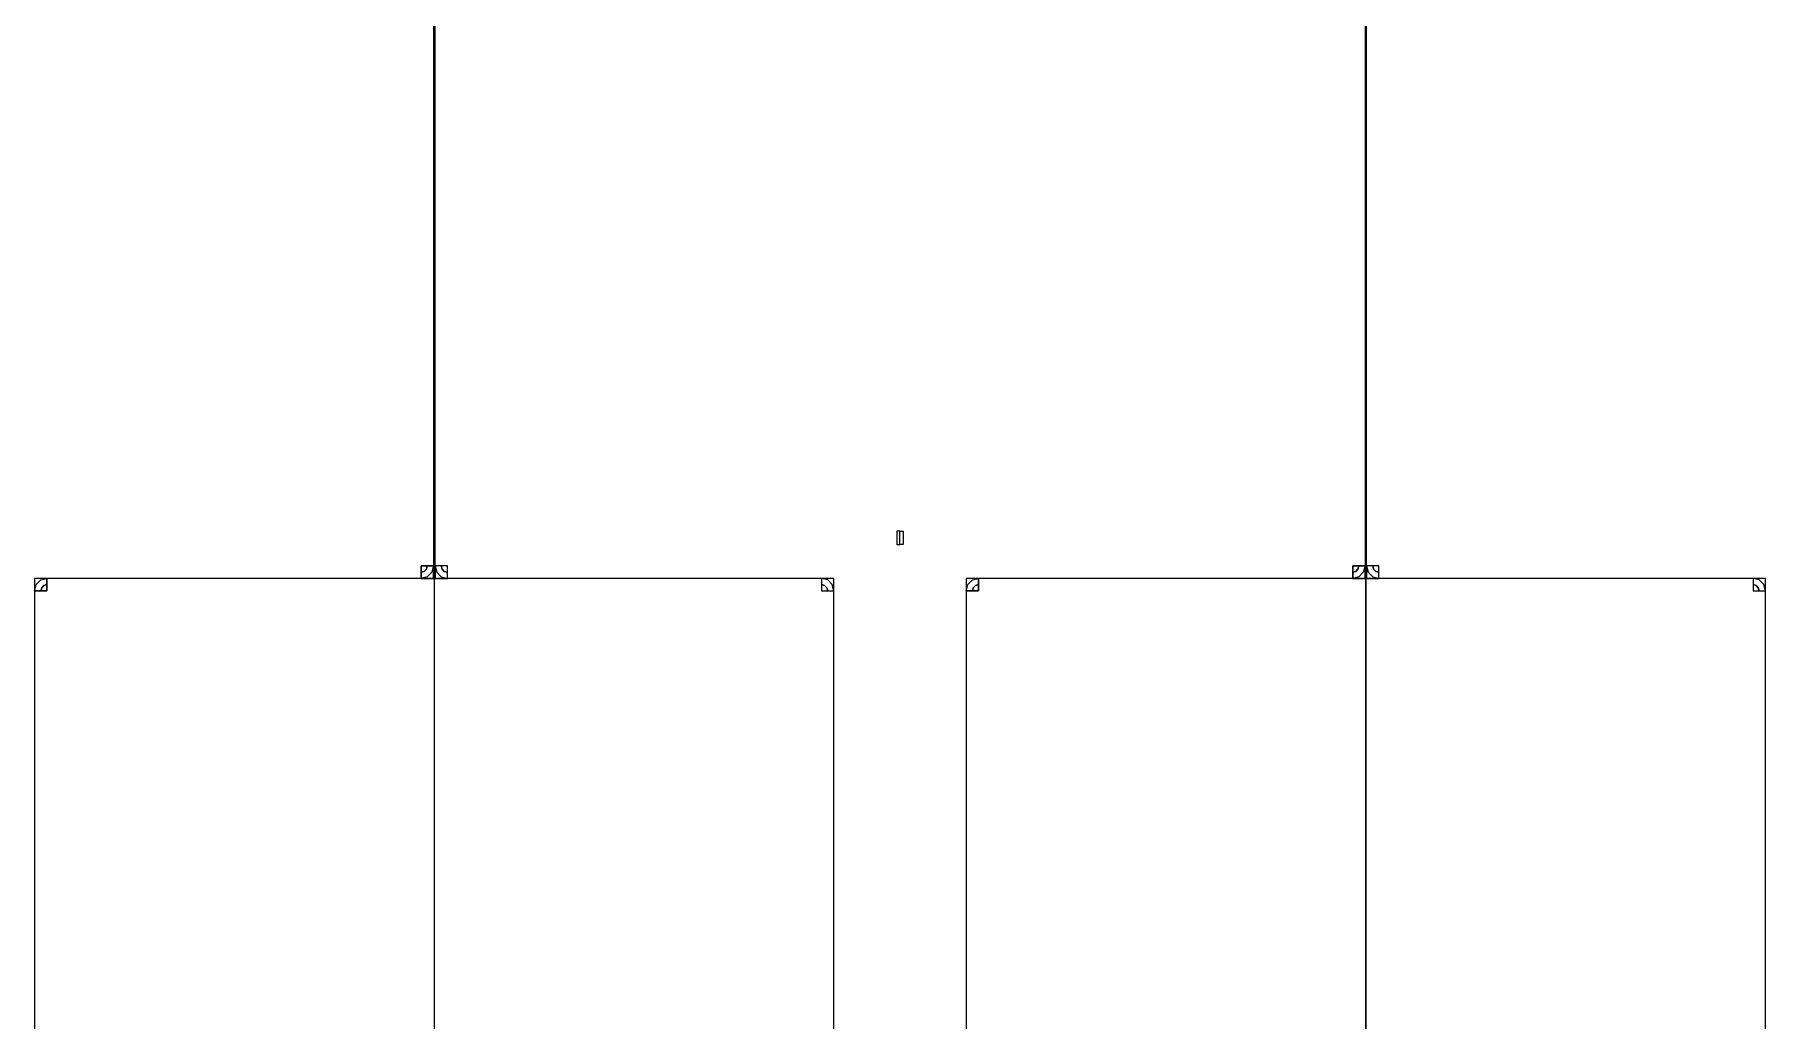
# Model space of a CAD drawing. Extents: x -50899 to 50899, y -48295 to 50898.
# Drawn here: x -19374 to -8876, y 14394 to 20372 of the extents above; entities that cross this region are included whole.
import ezdxf

# ---------------------------------------------------------------- set-up
doc = ezdxf.new("R2010")
doc.units = 0
doc.layers.add('GAP', color=1, linetype='continuous')
doc.layers.add('PIN', color=3, linetype='continuous')

# ---------------------------------------------------------------- blocks, each defined once
blk = doc.blocks.new('C1D')
at = {"layer": 'GAP'}
blk.add_lwpolyline([(5550, 41431), (5550, 41511), (5530, 41511), (5530, 41431), (5550, 41431)], dxfattribs=at)
blk = doc.blocks.new('C1DGAP')
for points in [[(2730, 41225), (2730, 45960), (2721, 45960), (2721, 41225), (2730, 41225)], [(2721, 41225), (2721, 41300), (2646, 41300), (2646, 41225), (2721, 41225)], [(2721, 41300), (2710, 41262), (2683, 41235), (2646, 41225), (2646, 41262), (2664, 41267), (2678, 41281), (2683, 41300), (2721, 41300)], [(2683, 41300), (2678, 41281), (2664, 41267), (2646, 41262), (2646, 41300), (2646, 41300), (2646, 41300), (2646, 41300), (2683, 41300)], [(2805, 41225), (2805, 41300), (2730, 41300), (2730, 41225), (2805, 41225)], [(2730, 41300), (2740, 41262), (2767, 41235), (2805, 41225), (2805, 41262), (2786, 41267), (2772, 41281), (2767, 41300), (2730, 41300)], [(2767, 41300), (2772, 41281), (2786, 41267), (2805, 41262), (2805, 41300), (2805, 41300), (2805, 41300), (2805, 41300), (2767, 41300)], [(5149, 35125), (5149, 41225), (301, 41225), (301, 35125), (5149, 35125)], [(301, 41225), (301, 41150), (376, 41150), (376, 41225), (301, 41225)], [(301, 41150), (311, 41187), (339, 41215), (376, 41225), (376, 41187), (357, 41182), (344, 41168), (339, 41150), (301, 41150)], [(339, 41150), (344, 41168), (357, 41182), (376, 41187), (376, 41150), (376, 41150), (376, 41150), (376, 41150), (339, 41150)], [(5074, 41225), (5074, 41150), (5149, 41150), (5149, 41225), (5074, 41225)], [(5149, 41150), (5139, 41187), (5112, 41215), (5074, 41225), (5074, 41187), (5093, 41182), (5106, 41168), (5112, 41150), (5149, 41150)], [(5112, 41150), (5106, 41168), (5093, 41182), (5074, 41187), (5074, 41150), (5074, 41150), (5074, 41150), (5074, 41150), (5112, 41150)]]:
    blk.add_lwpolyline(points)
blk = doc.blocks.new('C1DPIN')
for points in [[(2727, 41225), (2727, 45960), (2724, 45960), (2724, 41225), (2727, 41225)], [(2683, 41300), (2678, 41281), (2664, 41267), (2646, 41262), (2646, 41262), (2664, 41267), (2678, 41281), (2683, 41300), (2683, 41300)], [(2683, 41300), (2678, 41281), (2664, 41267), (2646, 41262), (2646, 41262), (2664, 41267), (2678, 41281), (2683, 41300), (2683, 41300)], [(2767, 41300), (2772, 41281), (2786, 41267), (2805, 41262), (2805, 41262), (2786, 41267), (2772, 41281), (2767, 41300), (2767, 41300)], [(2767, 41300), (2772, 41281), (2786, 41267), (2805, 41262), (2805, 41262), (2786, 41267), (2772, 41281), (2767, 41300), (2767, 41300)], [(339, 41150), (344, 41168), (357, 41182), (376, 41187), (376, 41187), (357, 41182), (344, 41168), (339, 41150), (339, 41150)], [(339, 41150), (344, 41168), (357, 41182), (376, 41187), (376, 41187), (357, 41182), (344, 41168), (339, 41150), (339, 41150)], [(2727, 35125), (2727, 41225), (2724, 41225), (2724, 35125), (2727, 35125)], [(5112, 41150), (5106, 41168), (5093, 41182), (5074, 41187), (5074, 41187), (5093, 41182), (5106, 41168), (5112, 41150), (5112, 41150)], [(5112, 41150), (5106, 41168), (5093, 41182), (5074, 41187), (5074, 41187), (5093, 41182), (5106, 41168), (5112, 41150), (5112, 41150)]]:
    blk.add_lwpolyline(points)
blk = doc.blocks.new('C1E')
at = {"layer": 'GAP'}
blk.add_lwpolyline([(-100, 41431), (-100, 41511), (-80, 41511), (-80, 41431), (-100, 41431)], dxfattribs=at)
blk = doc.blocks.new('C1EGAP')
for points in [[(2730, 41225), (2730, 45960), (2721, 45960), (2721, 41225), (2730, 41225)], [(2721, 41225), (2721, 41300), (2646, 41300), (2646, 41225), (2721, 41225)], [(2721, 41300), (2710, 41262), (2683, 41235), (2646, 41225), (2646, 41262), (2664, 41267), (2678, 41281), (2683, 41300), (2721, 41300)], [(2683, 41300), (2678, 41281), (2664, 41267), (2646, 41262), (2646, 41300), (2646, 41300), (2646, 41300), (2646, 41300), (2683, 41300)], [(2805, 41225), (2805, 41300), (2730, 41300), (2730, 41225), (2805, 41225)], [(2730, 41300), (2740, 41262), (2767, 41235), (2805, 41225), (2805, 41262), (2786, 41267), (2772, 41281), (2767, 41300), (2730, 41300)], [(2767, 41300), (2772, 41281), (2786, 41267), (2805, 41262), (2805, 41300), (2805, 41300), (2805, 41300), (2805, 41300), (2767, 41300)], [(5149, 35125), (5149, 41225), (301, 41225), (301, 35125), (5149, 35125)], [(301, 41225), (301, 41150), (376, 41150), (376, 41225), (301, 41225)], [(301, 41150), (311, 41187), (339, 41215), (376, 41225), (376, 41187), (357, 41182), (344, 41168), (339, 41150), (301, 41150)], [(339, 41150), (344, 41168), (357, 41182), (376, 41187), (376, 41150), (376, 41150), (376, 41150), (376, 41150), (339, 41150)], [(5074, 41225), (5074, 41150), (5149, 41150), (5149, 41225), (5074, 41225)], [(5149, 41150), (5139, 41187), (5112, 41215), (5074, 41225), (5074, 41187), (5093, 41182), (5106, 41168), (5112, 41150), (5149, 41150)], [(5112, 41150), (5106, 41168), (5093, 41182), (5074, 41187), (5074, 41150), (5074, 41150), (5074, 41150), (5074, 41150), (5112, 41150)]]:
    blk.add_lwpolyline(points)
blk = doc.blocks.new('C1EPIN')
for points in [[(2727, 41225), (2727, 45960), (2724, 45960), (2724, 41225), (2727, 41225)], [(2683, 41300), (2678, 41281), (2664, 41267), (2646, 41262), (2646, 41262), (2664, 41267), (2678, 41281), (2683, 41300), (2683, 41300)], [(2683, 41300), (2678, 41281), (2664, 41267), (2646, 41262), (2646, 41262), (2664, 41267), (2678, 41281), (2683, 41300), (2683, 41300)], [(2767, 41300), (2772, 41281), (2786, 41267), (2805, 41262), (2805, 41262), (2786, 41267), (2772, 41281), (2767, 41300), (2767, 41300)], [(2767, 41300), (2772, 41281), (2786, 41267), (2805, 41262), (2805, 41262), (2786, 41267), (2772, 41281), (2767, 41300), (2767, 41300)], [(339, 41150), (344, 41168), (357, 41182), (376, 41187), (376, 41187), (357, 41182), (344, 41168), (339, 41150), (339, 41150)], [(339, 41150), (344, 41168), (357, 41182), (376, 41187), (376, 41187), (357, 41182), (344, 41168), (339, 41150), (339, 41150)], [(2727, 35125), (2727, 41225), (2724, 41225), (2724, 35125), (2727, 35125)], [(5112, 41150), (5106, 41168), (5093, 41182), (5074, 41187), (5074, 41187), (5093, 41182), (5106, 41168), (5112, 41150), (5112, 41150)], [(5112, 41150), (5106, 41168), (5093, 41182), (5074, 41187), (5074, 41187), (5093, 41182), (5106, 41168), (5112, 41150), (5112, 41150)]]:
    blk.add_lwpolyline(points)

msp = doc.modelspace()

# ---------------------------------------------------------------- block references
for name, p in [('C1D', (-19675, -24150)), ('C1E', (-14025, -24150))]:
    msp.add_blockref(name, p)
at = {"layer": 'GAP'}
for name, p in [('C1DGAP', (-19675, -24150)), ('C1EGAP', (-14025, -24150))]:
    msp.add_blockref(name, p, dxfattribs=at)
at = {"layer": 'PIN'}
for name, p in [('C1DPIN', (-19675, -24150)), ('C1EPIN', (-14025, -24150))]:
    msp.add_blockref(name, p, dxfattribs=at)

doc.saveas('drawing.dxf')
